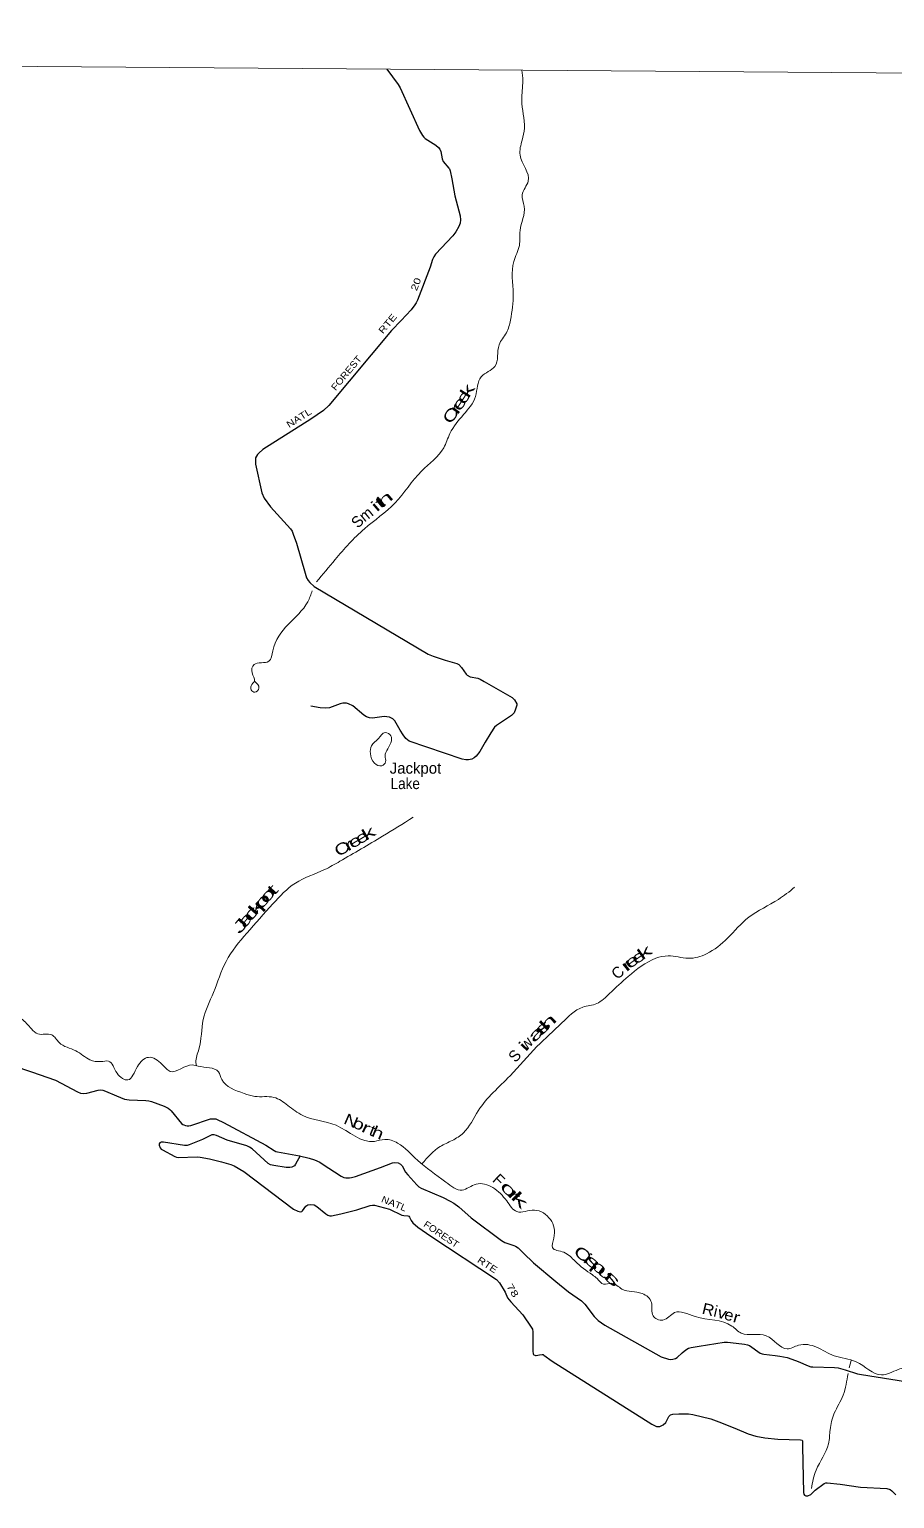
# Model space of a CAD drawing. Header units: feet. Extents: x -254670 to 6, y -549186 to -364975.
# Drawn here: x -182528 to -167054, y -391258 to -364975 of the extents above; entities that cross this region are included whole.
import ezdxf
from ezdxf.enums import TextEntityAlignment as Align

# ---------------------------------------------------------------- set-up
doc = ezdxf.new("R2010")
doc.units = ezdxf.units.FT
doc.header["$LTSCALE"] = 80
for name, color, linetype, lineweight in [('29', 7, 'Continuous', 25), ('39', 7, 'Continuous', 13), ('4', 7, 'Continuous', 13)]:
    doc.layers.add(name, color=color, linetype=linetype, lineweight=lineweight)
doc.layers.add('30', color=7, linetype='Continuous')
doc.layers.add('41', color=7, linetype='Continuous')

msp = doc.modelspace()

# ---------------------------------------------------------------- linework, layer by layer
at = {"layer": '29'}
for points in [[(-176138.04, -365689.63), (-175930.72, -365958.37), (-175893.96, -366023.13), (-175550.05, -366781.89), (-175497.57, -366872.92), (-175472.73, -366902.74), (-175448.94, -366924.98), (-175260.97, -367044.45), (-175211.45, -367087.64), (-175186.62, -367119.45), (-175167.61, -367159.4), (-175142.9, -367292.42), (-175125.29, -367336.3), (-175025.93, -367455.29), (-175015.74, -367471.35), (-175003.82, -367503.17), (-174973.72, -367648.31), (-174918.75, -367953.77), (-174825.99, -368312.35), (-174816.83, -368381.96), (-174822.01, -368439.59), (-174848.39, -368502.24), (-174903.48, -368594.67), (-174952.97, -368668.31), (-175264.11, -368998.27), (-175295.56, -369045.89), (-175315.77, -369089.72), (-175358.01, -369226.24), (-175586.23, -369821.27), (-175610.83, -369865.11), (-175634.67, -369902.88), (-175702.96, -369993.29), (-175878.32, -370185.07), (-176053.49, -370360.79), (-177174.26, -371703.84), (-177269.92, -371793.63), (-177497.21, -371947.01), (-178354.79, -372489.49), (-178426.43, -372554.29), (-178450.16, -372576.97), (-178481.95, -372636.61), (-178485.92, -372664.45), (-178485.06, -372752.73), (-178370.68, -373264.87), (-178330.77, -373359.88), (-178215.75, -373519.11), (-177857.61, -373908.53), (-177828.25, -373948.8), (-177808.33, -374003.16), (-177753.79, -374168.08), (-177598.71, -374704.97), (-177569.95, -374783.83), (-177542.13, -374831.55), (-177510.34, -374871.31), (-177432.19, -374940.77), (-175394.25, -376151.69), (-175305.39, -376189.05), (-175092.71, -376260.48), (-174885.89, -376315.81), (-174845.86, -376338.58), (-174798.12, -376390.57), (-174716.86, -376507.45), (-174698.82, -376529.44), (-174642.94, -376560.06), (-174508.23, -376580.86), (-174464.37, -376597.04), (-174392.11, -376641.73), (-173892.13, -376927.07), (-173849.99, -376967.91), (-173812.65, -377042.39), (-173812.65, -377066.25), (-173835.8, -377138.63), (-173860.34, -377201.44), (-173903.52, -377250.69), (-174173.35, -377425.9), (-174210.04, -377455.93), (-174277.57, -377559.84), (-174378.12, -377725.93), (-174472.65, -377894.06), (-174539.87, -377976.83), (-174573.65, -378008.63), (-174615.15, -378029.81), (-174674.98, -378040.45), (-174724.66, -378040.44), (-174790.4, -378032.87), (-175733.34, -377710.53), (-175793.63, -377658.72), (-175842.84, -377597.51), (-175895.19, -377508.93)], [(-175895.19, -377508.93), (-175992.32, -377344.59), (-176030.9, -377307.38), (-176087.7, -377276.99), (-176183.52, -377268.41), (-176393.69, -377296.87), (-176447.58, -377289.05), (-176497.01, -377273.01), (-176543.75, -377244.36), (-176743.24, -377074.63), (-176818.89, -377038.41), (-176854.65, -377030.46), (-176922.21, -377026.48), (-176972.43, -377039.26), (-177158.52, -377110.52), (-177228.2, -377117.94), (-177327.68, -377109.6), (-177494.54, -377082.59)], [(-182821.22, -383510.21), (-182487.81, -383625.6)], [(-182487.81, -383625.6), (-182060.89, -383773.34), (-181670.42, -383983.1), (-181611.81, -384002.98), (-181563.13, -384010.94), (-181503.52, -384006.96), (-181300.85, -383951.29), (-181253.16, -383947.32), (-181214.41, -383953.28), (-181169.71, -383971.17), (-180972.48, -384054.31), (-180829.94, -384110.34), (-180788.21, -384120.28), (-180743.7, -384125.82), (-180446.46, -384134.2), (-180389.44, -384143.81), (-180345.12, -384156.07), (-180116.62, -384235.6), (-180048.51, -384272.14), (-180016.28, -384295.24), (-179991.44, -384319.1), (-179805.67, -384545.75), (-179783.81, -384563.65), (-179765.89, -384570.81), (-179734.14, -384585.52), (-179706.32, -384591.48), (-179678.5, -384591.48), (-179639.17, -384585.56), (-179286.08, -384466.23), (-179248.33, -384462.25), (-179220.89, -384461.35), (-179190.71, -384466.23), (-179166.87, -384476.17), (-179054.53, -384532.52), (-178299.83, -384938.16), (-178147.84, -385033.34), (-178120.74, -385046.78), (-178092.92, -385054.73), (-177695.74, -385126.15), (-177525.65, -385166.07), (-177428.29, -385197.88), (-177334.51, -385240.54), (-177289.2, -385267.47), (-176952.67, -385491.57), (-176902.74, -385514), (-176866.97, -385521.95), (-176841.14, -385521.95), (-176805.38, -385519.96), (-176765.64, -385512.01), (-176694.9, -385492.97), (-176249.02, -385335.1)], [(-177686.67, -385128.28), (-177767.21, -385277.53), (-177786.34, -385302.33), (-177799.45, -385312.48), (-177833.04, -385328.61), (-177872, -385336.68), (-177937.73, -385333.63), (-178155.5, -385301.72), (-178213.27, -385285.59), (-178259.18, -385263.62), (-178546.48, -384997.89), (-178592.16, -384968.31), (-178636.25, -384946.36), (-178993.61, -384846.05), (-179181.99, -384763.97), (-179226.13, -384748.41), (-179266.63, -384747.83), (-179432.53, -384835.63), (-179668.37, -384927.98), (-179708, -384938.74), (-179718.75, -384940.09), (-179751.92, -384940.3), (-180131.23, -384880.93), (-180170.18, -384883.81), (-180194.38, -384893.03), (-180208.49, -384909.16), (-180209.03, -384935.8), (-180189.68, -384981.76), (-180170.19, -385007.31), (-180149.57, -385020.45), (-179929.02, -385140.4), (-179898.79, -385151.16), (-179867.11, -385154.49), (-179524.64, -385146.31), (-179474.22, -385149.81), (-179305.47, -385177.62), (-179090.62, -385235), (-178924.7, -385278.88), (-178865.84, -385304.49), (-178693.78, -385405.8), (-177803.15, -386081.2), (-177728.91, -386117.8), (-177677.85, -386125.86), (-177656.35, -386120.49), (-177646.41, -386112.17), (-177583.8, -386026.38), (-177546.47, -386000.29), (-177495.12, -385994.11), (-177436.01, -386004.87), (-177385.7, -386031.28), (-177226.41, -386166.2), (-177188.09, -386188.95), (-177156.54, -386198.46), (-177126.98, -386198.46), (-176960.23, -386164.09), (-176671.22, -386090.72)], [(-176249.02, -385335.1), (-176032.45, -385249.57), (-175991.24, -385243.83), (-175935.09, -385249.57), (-175888.87, -385274.5), (-175861.58, -385305.24), (-175799.83, -385415.52), (-175759.25, -385466.28), (-175600.3, -385645.21), (-175563.54, -385679.01), (-175519.13, -385706.15), (-175130.3, -385872.89), (-175005.2, -385935.49), (-174935.66, -385975.25), (-174850.19, -386037.04), (-174628.84, -386232.98), (-174087.23, -386643.29), (-174027.64, -386677.94), (-173866.67, -386728.78), (-173833.02, -386743.24), (-173787.2, -386772.52), (-173689.43, -386868.49), (-173510.12, -387042.13), (-173115.11, -387375.54), (-172885.55, -387557.48), (-172655.63, -387718.9), (-172596.05, -387781.9), (-172429.32, -387999.63), (-172357.58, -388072.8), (-172233.73, -388157.29), (-171229.03, -388718.88), (-171099.85, -388764.69), (-171061.1, -388770.65), (-171022.11, -388764.17), (-170975.66, -388750.77), (-170944.86, -388732.88), (-170852.47, -388649.37), (-170790.87, -388593.7), (-170739.95, -388566.95), (-170693.51, -388553.94), (-170548.23, -388531.85), (-170101.4, -388460.49), (-170039.91, -388460.34), (-169988.14, -388464.47), (-169741.76, -388494.29), (-169686.12, -388506.22), (-169651.89, -388520.67), (-169458.04, -388654.23), (-169424.84, -388667.26), (-169391.07, -388675.21), (-169188.63, -388695.85), (-169106.93, -388709.01), (-168975.79, -388734.86), (-168894.33, -388760.71), (-168779.01, -388804.48), (-168598.27, -388883.97), (-168551.58, -388897.89), (-168516.28, -388902.28), (-168126.37, -388913.79), (-168061.33, -388920.81), (-167940.84, -388951.58), (-167716.08, -389023.07), (-167646.53, -389039.05), (-166594.35, -389205.85)], [(-176671.22, -386090.72), (-176436.38, -386012.93), (-176390.7, -386007.56), (-176356.33, -386010.78), (-176085.26, -386082.52), (-175868.05, -386185.02), (-175832.73, -386192.3), (-175758.29, -386198.73), (-175739.07, -386206.53), (-175728.32, -386222.66), (-175702.85, -386283.35), (-175671.89, -386327.53), (-175579.34, -386404.49), (-175347.48, -386560.34), (-174176.48, -387341.22), (-174118.34, -387400.2), (-174017.5, -387567.38), (-173974.94, -387663.88), (-173918.75, -387740.57), (-173703.85, -387972.62), (-173551.72, -388188.2), (-173532.91, -388225.85), (-173525.97, -388272.73), (-173523.86, -388622.07), (-173516.79, -388666.81), (-173511.08, -388677.57), (-173505.37, -388684.28), (-173488.42, -388694.54), (-173478.16, -388696.39), (-173465.06, -388696.38), (-173407.76, -388684.94), (-173360.26, -388681.59), (-173338.76, -388682.94), (-173333.72, -388684.96), (-173327.25, -388689.39), (-173179.44, -388798.61), (-171397.71, -389928.57), (-171310.94, -389966.2), (-171281.38, -389968.89), (-171251.13, -389967.51), (-171192.7, -389939.31), (-171147.63, -389897.81), (-171090.59, -389788.74), (-171061.49, -389759.75), (-171018.04, -389745.72), (-170912.22, -389738.48), (-170739.03, -389739.42), (-170660.64, -389751.09), (-170338.18, -389829.07), (-170196.88, -389882.91), (-169913.48, -389998.19)], [(-169913.48, -389998.19), (-169671.62, -390096.57), (-169538.74, -390138.29), (-169374.82, -390170.56), (-169141.05, -390195.82), (-168736.36, -390206.05), (-168709.74, -390213.58), (-168702.33, -390224.31), (-168701.51, -390330.71), (-168686.51, -391145.9), (-168677.49, -391176.19), (-168664.05, -391195.02), (-168639.87, -391211.15), (-168606.66, -391208.57), (-168553.88, -391181.57), (-168472.61, -391108.92), (-168314.72, -390987.97), (-168285.16, -390974.53), (-168257.61, -390973.57), (-168028.31, -390998.91), (-167664.37, -391051.08), (-167191.41, -391079.75), (-167136.38, -391092.84), (-167101.45, -391119.73), (-167031.54, -391191.04)]]:
    msp.add_lwpolyline(points, dxfattribs=at)
at = {"layer": '39'}
msp.add_line((-167833.75, -388785.31), (-167864.08, -388918.25), dxfattribs=at)
for points in [[(-173719.42, -365704.07), (-173703.45, -365896.54), (-173723.96, -366237.46), (-173676.19, -366742.37), (-173715.47, -366957.3), (-173753, -367224.52), (-173606.48, -367691.73), (-173714.29, -367934.46), (-173677.1, -368139.73), (-173753.68, -368575.64), (-173765.05, -368838.97), (-173865.05, -369130), (-173875.97, -369706.99), (-173924.55, -370175.21), (-173996.08, -370402.05), (-174127.89, -370618.52), (-174202.22, -371004.18), (-174446.51, -371187.91), (-174550.84, -371541.25), (-174761.63, -371863.89), (-175006.7, -372204.44), (-175118.6, -372461.23), (-175512.87, -372875.42), (-175990.41, -373450.03), (-176537.78, -373909.69), (-177059.44, -374459.95), (-177391.56, -374858.02)], [(-177469.02, -375016.34), (-177549.95, -375215.46), (-177899.92, -375619.82), (-178173.81, -376092.93), (-178247.15, -376279.54), (-178510.93, -376338.52), (-178545.86, -376487.12), (-178502.31, -376628.09), (-178564.28, -376718.56), (-178559.84, -376789.59), (-178497.72, -376833.98), (-178422.29, -376758.51), (-178504.15, -376636.64)], [(-176118.87, -377846.57), (-176053.77, -377700.13), (-176061.4, -377615.64), (-176165.69, -377554.8), (-176284.89, -377660.75), (-176412.24, -377788.78), (-176429.02, -377927.43), (-176357.48, -378102.72), (-176224.95, -378147.62), (-176158.23, -378077.59), (-176165.77, -377975.01), (-176118.87, -377846.57)], [(-175662.33, -379069.33), (-176213.13, -379410.34), (-176973.63, -379856.85), (-177249.93, -380006.24), (-177770.06, -380246.88), (-178174.18, -380618.79), (-178639.4, -381143.21), (-179009.99, -381647.99), (-179236.02, -382205.79), (-179419.43, -382685.39), (-179496.51, -383219.82), (-179549.98, -383456.8), (-179541.16, -383513.44)], [(-189625, -380810.14), (-189325.43, -380668.65), (-189274.05, -380447.74), (-189086.64, -380376.31), (-188917.53, -380345), (-188738.1, -380261.47), (-188695.11, -380515.02), (-188662.31, -380794.67), (-188275.44, -381062.03), (-188153.44, -381201.38), (-187860.88, -381422.03), (-187722.43, -381489.08), (-187307.99, -381469.07), (-187103.78, -381661.12), (-186570.37, -381985.53), (-185895.18, -382111.61), (-185306.64, -382269.42), (-185075.38, -382278.64), (-184617.75, -382067.84), (-184430.46, -382020.54), (-184277.99, -382099.73), (-183912.63, -382242.33), (-183707.78, -382305.7), (-183544.78, -382288.43), (-183057.31, -382548.27), (-182671.76, -382676.9), (-182489.62, -382856.77), (-182375.41, -382943.8), (-182126.09, -382963.17), (-181996.03, -383098.54), (-181699.08, -383246.82), (-181444.44, -383406.96), (-181247.49, -383440.13), (-181114.7, -383432.76), (-180958.89, -383648.69), (-180766.39, -383768.29), (-180596.25, -383529.9), (-180398.31, -383364.02), (-180153.55, -383489.92), (-180011.37, -383615.3), (-179610.53, -383498.72), (-179508.06, -383521.36), (-179148.54, -383623.71), (-179086.85, -383758.74), (-178689.85, -384010.07), (-178495.02, -384063.34), (-178155.18, -384081.15), (-177906.48, -384223.16), (-177639.87, -384403.46), (-177043.36, -384579.4), (-176356.91, -384868.4), (-176171.68, -384831.14), (-175944.72, -384896.63), (-175584.22, -385206.09), (-175081.3, -385594.68), (-174788.35, -385738.93), (-174538.41, -385631.62), (-174241.05, -385695.47), (-173990.81, -385933.99), (-173810.73, -386123.9), (-173494.82, -386097.36), (-173210.04, -386265.69), (-173149.34, -386597.75), (-173174.32, -386768.52), (-172971.59, -386851.99), (-172767.23, -387011.86), (-172458.68, -387254.71), (-172374.54, -387321.48), (-172260.39, -387422.59), (-172115.49, -387405.24), (-171930.96, -387508.71), (-171569.31, -387588.97), (-171401.16, -387750.67), (-171374.19, -387990.07), (-171199.56, -388063.34), (-170989.72, -387929.7), (-170624.01, -388001.93), (-169963.12, -388172.17), (-169796.8, -388297.67), (-169348.5, -388346.2), (-168977.56, -388579.3), (-168770.07, -388514.01), (-168452.44, -388547.79), (-168137.42, -388702.2), (-167739.72, -388812.79), (-167290.33, -389044.29), (-166990.16, -388949.31), (-166740.57, -388912.37), (-166417.48, -389060.79), (-166127.61, -389229.19)], [(-175507.73, -385267.41), (-175180.73, -384960.84), (-174966.98, -384851.34), (-174767.18, -384715.64), (-174499.71, -384318.9), (-173931.41, -383694.48), (-173450.11, -383172.16), (-173003.49, -382748.18), (-172632, -382466.58), (-172380.25, -382401.51), (-172154.1, -382223.71), (-171818.69, -381917.8), (-171322.28, -381592.59), (-171104.83, -381547.45), (-170743, -381591.52), (-170416.77, -381512.75), (-170043.27, -381231.16), (-169661.27, -380859.13), (-169132.7, -380538.11), (-168841.99, -380322.44)], [(-167887.51, -389020.92), (-167976, -389408.74), (-168132.48, -389731.65), (-168208.37, -390026.83), (-168235.75, -390276), (-168457.35, -390749.38), (-168542.37, -391076.17)]]:
    msp.add_spline(points, degree=3, dxfattribs=at)
at = {"layer": '4'}
msp.add_lwpolyline([(-252658.03, -364975.08), (-221076.82, -365300.9), (-189495.2, -365583.27), (-157913.21, -365822.21), (-126330.93, -366017.71), (-94748.41, -366181.36), (-63165.71, -366278.36), (-31582.88, -366343.53), (0, -366365.25), (0, -549186.32), (-31834.36, -549164.42), (-63668.65, -549098.74), (-95502.83, -548989.26), (-127336.83, -548836.01), (-159170.57, -548638.96), (-191004.03, -548398.11), (-222837.12, -548113.49), (-254669.8, -547785.08)], close=True, dxfattribs=at)
msp.add_lwpolyline([(-252658.03, -364975.08), (-221076.82, -365300.9), (-189495.2, -365583.27), (-157913.21, -365822.21), (-126330.93, -366017.71), (-94748.41, -366181.36), (-63165.71, -366278.36), (-31582.88, -366343.53), (0, -366365.25), (0, -549186.32), (-31834.36, -549164.42), (-63668.65, -549098.74), (-95502.83, -548989.26), (-127336.83, -548836.01), (-159170.57, -548638.96), (-191004.03, -548398.11), (-222837.12, -548113.49), (-254669.8, -547785.08)], close=True, dxfattribs=at)

# ---------------------------------------------------------------- texts
at = {"layer": '30'}
for s, rotation, width, p in [('20', 69.016, 1.3, (-175600.54, -369663.12)), ('RTE', 50.155, 1.25, (-176204.45, -370432.44)), ('FOREST', 50.155, 1.15, (-177051.96, -371448.03)), ('NATL', 32.316, 1.2, (-177883.64, -372108.62)), ('NATL', 337.738, 1.15, (-176245.57, -385946.84)), ('FOREST', 326.092, 1.1, (-175491.56, -386379.39)), ('RTE', 326.303, 1.2, (-174528.57, -387018.76)), ('78', 301.098, 1.4, (-174000.77, -387459.58))]:
    msp.add_text(s, height=120, rotation=rotation, dxfattribs=dict(at, width=width)).set_placement(p)
at = {"layer": '41'}
for s, rotation, width, p in [('k', 57.488, 1.75, (-174612.78, -371489.59)), ('e', 56.197, 1.6, (-174761.79, -371721.47)), ('e', 57.488, 1.55, (-174685.58, -371603.79)), ('C', 54.33, 1.45, (-174913.93, -371938)), ('r', 54.19, 1.85, (-174825.03, -371815.03)), ('i', 40.52, 1.7, (-176275.98, -373584.06)), ('t', 39.52, 1.75, (-176198.45, -373518.42)), ('h', 40.162, 1.9, (-176108.03, -373453.28)), ('k', 30.893, 1.7, (-176413.01, -379436.7)), ('C', 29.944, 1.35, (-176890.61, -379716.7)), ('r', 29.944, 1.65, (-176768.49, -379647.9)), ('e', 29.944, 1.5, (-176661.38, -379583.29)), ('e', 30.893, 1.5, (-176535.88, -379510.68)), ('t', 46.996, 1.9, (-178110, -380433.79)), ('k', 47.675, 2.15, (-178396.23, -380743.78)), ('p', 47.675, 2.05, (-178299.74, -380637.84)), ('o', 47.675, 1.9, (-178203.58, -380530.46)), ('a', 49.172, 1.95, (-178587.61, -380960.9)), ('c', 49.172, 2.1, (-178493.93, -380852.47)), ('J', 49.908, 2.05, (-178683.16, -381070.98)), ('r', 39.093, 2, (-171785.19, -381790.99)), ('e', 35.959, 1.7, (-171696.98, -381720.16)), ('e', 34.194, 1.6, (-171584.25, -381646.02)), ('k', 34.667, 1.85, (-171470.92, -381565.97)), ('h', 43.273, 2.05, (-173186.12, -382808.31)), ('a', 43.744, 2.1, (-173396.1, -383008.24)), ('s', 43.273, 2.25, (-173291.11, -382907.01)), ('i', 47.261, 1.8, (-173616.53, -383235.34)), ('N', 336.242, 1.25, (-176813.21, -384589.5)), ('o', 336.242, 1.3, (-176676.45, -384645.98)), ('r', 334.863, 1.5, (-176543.91, -384712.7)), ('t', 337.264, 1.15, (-176430.53, -384762.15)), ('h', 337.264, 1.35, (-176332.62, -384803.76)), ('o', 314.739, 2, (-174023.28, -385795.34)), ('r', 312.778, 2.15, (-173926.84, -385890.35)), ('k', 314.173, 2.25, (-173830.8, -385983.01)), ('C', 322.018, 1.55, (-172697.36, -386962.6)), ('i', 321.91, 1.6, (-172603.92, -387041.12)), ('s', 321.798, 2.05, (-172512.99, -387101.19)), ('p', 321.791, 1.85, (-172400.46, -387193.24)), ('u', 321.791, 1.9, (-172281.92, -387295.91)), ('s', 318.181, 2.2, (-172171.29, -387392.87)), ('R', 346.363, 1.1, (-170409.41, -387971.68)), ('v', 344.746, 1.15, (-170164.04, -388034.45)), ('e', 344.746, 1.1, (-170039.45, -388068.43)), ('r', 344.099, 1.25, (-169906.06, -388108.62))]:
    msp.add_text(s, height=200, rotation=rotation, dxfattribs=dict(at, width=width)).set_placement(p, align=Align.CENTER)
for s, rotation, p in [('S', 45.825, (-176590.31, -373848.95)), ('m', 39.049, (-176445.24, -373725.93)), ('C', 42.256, (-171938.89, -381918.92)), ('w', 46.261, (-173570.1, -383181.56)), ('S', 47.42, (-173775.13, -383403.86)), ('F', 315.997, (-174202.49, -385628.26)), ('i', 347.363, (-170274.36, -388003.72))]:
    msp.add_text(s, height=200, rotation=rotation, dxfattribs=at).set_placement(p, align=Align.CENTER)
msp.add_text('Jackpot', height=200, dxfattribs=at).set_placement((-176083.95, -378290.23))
at = {"layer": '41', "width": 0.9}
msp.add_text('Lake', height=200, dxfattribs=at).set_placement((-176066.2, -378565.45))

doc.saveas('drawing.dxf')
